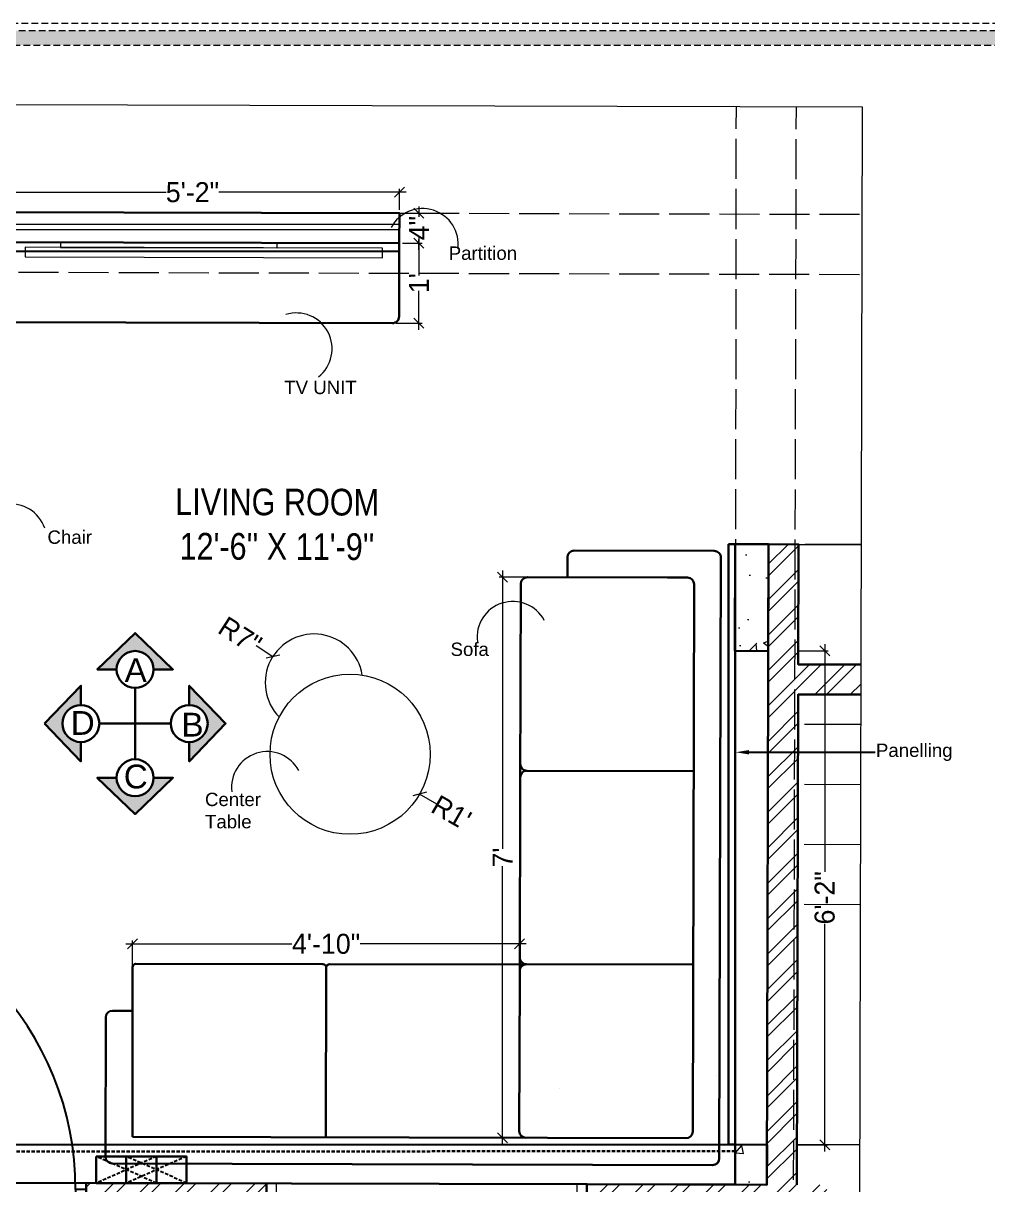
# Model space of a CAD drawing. Header units: millimetres. Extents: x 35877 to 3066687, y -650199 to -40525.
# Drawn here: x 147423.6 to 147568.2, y -179272.8 to -179098.7 of the extents above; entities that cross this region are included whole.
import ezdxf
from ezdxf import colors
from ezdxf.entities.mleader import LeaderData, LeaderLine
from ezdxf.math import Vec2, Vec3

# ---------------------------------------------------------------- set-up
doc = ezdxf.new("R2010")
doc.units = ezdxf.units.MM
doc.header["$MEASUREMENT"] = 0
doc.header["$PDMODE"] = 35
for name, pattern in [('00 . GROUND FLOOR$0$DASHED', [0.75, 0.5, -0.25]), ('ACAD_ISO02W100', [15, 12, -3]), ('DASHED', [0.75, 0.5, -0.25]), ('DASHED2', [0.375, 0.25, -0.125]), ('DASHEDX2', [1.5, 1, -0.5])]:
    doc.linetypes.add(name, pattern=pattern)
doc.layers.get('Defpoints').update_dxf_attribs({"color": 220})
for name, color, linetype in [('AR DOOR', 40, 'Continuous'), ('AR ELE-5', 134, 'Continuous'), ('AR HATCH-7', 7, 'Continuous')]:
    doc.layers.add(name, color=color, linetype=linetype)
for name, color, linetype, lineweight in [('dim05', 1, 'Continuous', 13), ('Dimension', 10, 'DASHEDX2', 20), ('ELEC-wires', 1, 'DASHED2', 13), ('ELEC.', 5, 'Continuous', 20), ('FIRST FLOOR ( DW_RAIL )', 7, 'Continuous', 9), ('FIRST FLOOR ( TEXT )', 7, 'Continuous', 9), ('FUR', 250, 'Continuous', 0), ('FURNITURE', 32, 'Continuous', 9), ('furniture dimensions', 1, 'DASHED', 0), ('FURNITURE-1', 252, 'Continuous', 13), ('GDR_FLOATING COLUMN', 3, 'Continuous', 18), ('GROUND FLOOR', 7, 'Continuous', 9), ('GROUND FLOOR  ( PLINE )', 251, 'Continuous', 30), ('GROUND FLOOR ( DW_RAIL )', 7, 'Continuous', 9), ('GROUND FLOOR ( STAIR )', 251, 'Continuous', 9), ('Labelling', 1, 'Continuous', 25), ('Text', 7, 'Continuous', 15), ('wall', 7, 'Continuous', 30), ('XX~SLAB ( BEAM )~ ( DIM )', 7, 'Continuous', 9)]:
    doc.layers.add(name, color=color, linetype=linetype, lineweight=lineweight)
doc.styles.add('Arial', font='arial.ttf')
doc.styles.add('century g', font='GOTHIC.TTF')
doc.styles.add('KATHA', font='swissc.ttf')
doc.styles.get("Standard").update_dxf_attribs({"font": 'arial.ttf', "height": 6})
doc.dimstyles.new('Archana', dxfattribs={"dimtxt": 2, "dimasz": 0.75, "dimexe": 0.5, "dimexo": 0.5, "dimgap": 0, "dimtad": 0, "dimzin": 0, "dimdsep": 46, "dimlunit": 4, "dimtxsty": 'century g', "dimblk": 'OBLIQUE', "dimcen": 0, "dimdle": 1, "dimclrd": 256, "dimclre": 256, "dimclrt": 256, "dimadec": 0, "dimazin": 0, "dimtfac": 1, "dimtofl": 0, "dimtmove": 1, "dimatfit": 3, "dimfxl": 1, "dimfxlon": 1, "dimtolj": 1, "dimtzin": 0, "dimlwd": -1, "dimlwe": -1, "dimarcsym": 0})

# ---------------------------------------------------------------- blocks, each defined once
blk = doc.blocks.new('*U20')
for points in [[(0, 0), (0, 1120), (30, 1120), (30, 0)], [(-40, 0), (0, 0), (0, -30), (10, -30), (10, -100), (-40, -100)], [(1160, 0), (1120, 0), (1120, -30), (1110, -30), (1110, -100), (1160, -100)]]:
    blk.add_lwpolyline(points, close=True)
at = {"layer": 'AR ELE-5', "linetype": 'ByBlock', "ltscale": 15}
blk.add_arc((-1.6, -0.7), 1121.6, 0.0347, 87.627, dxfattribs=at)
blk = doc.blocks.new('_Oblique')
at = {"layer": 'wall', "color": 0, "lineweight": -2}
blk.add_line((-0.5, -0.5), (0.5, 0.5), dxfattribs=at)
blk = doc.blocks.new('*D407')
at = {"layer": 'Defpoints', "color": 0, "linetype": 'Continuous', "lineweight": 0, "transparency": 16777216}
for p in [(147479.98, -179127.17, 0.05), (147479.97, -179131.67, 0.05), (147482.91, -179131.67)]:
    blk.add_point(p, dxfattribs=at)
at = {"layer": 'furniture dimensions', "color": 5, "linetype": 'ByBlock', "transparency": 16777216}
blk.add_line((147480.48, -179127.17), (147483.41, -179127.17), dxfattribs=at)
at = {"layer": 'furniture dimensions', "color": 5, "linetype": 'Continuous', "transparency": 16777216}
for p, q in [((147482.91, -179126.17), (147482.91, -179127.72)), ((147480.47, -179131.67), (147483.41, -179131.67)), ((147482.91, -179132.67), (147482.91, -179131.12))]:
    blk.add_line(p, q, dxfattribs=at)
at = {"layer": 'furniture dimensions', "color": 5, "linetype": 'Continuous', "transparency": 16777216, "xscale": 1.5, "yscale": 1.5, "zscale": 1.5}
for p, rotation in [((147482.91, -179127.17), 90), ((147482.91, -179131.67), 270)]:
    blk.add_blockref('_Oblique', p, dxfattribs=dict(at, rotation=rotation))
at = {"layer": 'furniture dimensions', "linetype": 'Continuous', "lineweight": 0, "transparency": 16777216, "insert": (147482.91, -179129.42), "char_height": 3, "attachment_point": 5, "rotation": 90, "style": 'century g'}
blk.add_mtext('\\A1;4"', dxfattribs=at)
blk = doc.blocks.new('*D408')
at = {"layer": 'Defpoints', "color": 0, "linetype": 'Continuous', "lineweight": 0, "transparency": 16777216}
for p in [(147479.97, -179131.67, 0.05), (147478.94, -179143.67, 0.05), (147482.91, -179143.67)]:
    blk.add_point(p, dxfattribs=at)
at = {"layer": 'furniture dimensions', "color": 5, "linetype": 'Continuous', "transparency": 16777216}
for p, q in [((147482.91, -179130.67), (147482.91, -179136.53)), ((147482.91, -179144.67), (147482.91, -179138.82)), ((147479.44, -179143.67), (147483.41, -179143.67))]:
    blk.add_line(p, q, dxfattribs=at)
at = {"layer": 'furniture dimensions', "color": 5, "linetype": 'ByBlock', "transparency": 16777216}
blk.add_line((147480.47, -179131.67), (147483.41, -179131.67), dxfattribs=at)
at = {"layer": 'furniture dimensions', "color": 5, "linetype": 'Continuous', "transparency": 16777216, "xscale": 1.5, "yscale": 1.5, "zscale": 1.5}
for p, rotation in [((147482.91, -179131.67), 90), ((147482.91, -179143.67), 270)]:
    blk.add_blockref('_Oblique', p, dxfattribs=dict(at, rotation=rotation))
at = {"layer": 'furniture dimensions', "linetype": 'Continuous', "lineweight": 0, "transparency": 16777216, "insert": (147482.91, -179137.67), "char_height": 3, "attachment_point": 5, "rotation": 90, "style": 'century g'}
blk.add_mtext("\\A1;1'", dxfattribs=at)
blk = doc.blocks.new('*D409')
at = {"layer": 'Defpoints', "color": 0, "linetype": 'Continuous', "lineweight": 0, "transparency": 16777216}
for p in [(147502.71, -179181.75, 0.05), (147495.46, -179265.8), (147502.48, -179265.8, 0.05)]:
    blk.add_point(p, dxfattribs=at)
at = {"layer": 'furniture dimensions', "color": 5, "linetype": 'Continuous', "transparency": 16777216}
for p, q in [((147495.46, -179180.75), (147495.46, -179222.48)), ((147495.46, -179266.8), (147495.46, -179225.06)), ((147499.46, -179265.8), (147494.96, -179265.8))]:
    blk.add_line(p, q, dxfattribs=at)
at = {"layer": 'furniture dimensions', "color": 5, "linetype": 'ByBlock', "transparency": 16777216}
blk.add_line((147499.46, -179181.75), (147494.96, -179181.75), dxfattribs=at)
at = {"layer": 'furniture dimensions', "color": 5, "linetype": 'Continuous', "transparency": 16777216, "xscale": 1.5, "yscale": 1.5, "zscale": 1.5}
for p, rotation in [((147495.46, -179181.75), 90), ((147495.46, -179265.8), 270)]:
    blk.add_blockref('_Oblique', p, dxfattribs=dict(at, rotation=rotation))
at = {"layer": 'furniture dimensions', "linetype": 'Continuous', "lineweight": 0, "transparency": 16777216, "insert": (147495.46, -179223.77), "char_height": 3, "attachment_point": 5, "rotation": 90, "style": 'century g'}
blk.add_mtext("\\A1;7'", dxfattribs=at)
blk = doc.blocks.new('*D410')
at = {"layer": 'Defpoints', "color": 0, "linetype": 'Continuous', "lineweight": 0, "transparency": 16777216}
for p in [(147498, -179236.72), (147498, -179247.48, 0.05), (147440, -179250.72, 0.05)]:
    blk.add_point(p, dxfattribs=at)
at = {"layer": 'furniture dimensions', "color": 5, "linetype": 'Continuous', "transparency": 16777216}
for p, q in [((147439, -179236.72), (147463.88, -179236.72)), ((147499, -179236.72), (147474.12, -179236.72)), ((147498, -179240.72), (147498, -179236.22))]:
    blk.add_line(p, q, dxfattribs=at)
at = {"layer": 'furniture dimensions', "color": 5, "linetype": 'ByBlock', "transparency": 16777216}
blk.add_line((147440, -179240.72), (147440, -179236.22), dxfattribs=at)
at = {"layer": 'furniture dimensions', "color": 5, "linetype": 'Continuous', "transparency": 16777216, "xscale": 1.5, "yscale": 1.5, "zscale": 1.5, "rotation": 180}
blk.add_blockref('_Oblique', (147440, -179236.72), dxfattribs=at)
at = {"layer": 'furniture dimensions', "color": 5, "linetype": 'Continuous', "transparency": 16777216, "xscale": 1.5, "yscale": 1.5, "zscale": 1.5}
blk.add_blockref('_Oblique', (147498, -179236.72), dxfattribs=at)
at = {"layer": 'furniture dimensions', "linetype": 'Continuous', "lineweight": 0, "transparency": 16777216, "insert": (147469, -179236.72), "char_height": 3, "attachment_point": 5, "style": 'century g'}
blk.add_mtext('\\A1;4\'-10"', dxfattribs=at)
blk = doc.blocks.new('*D421')
at = {"layer": 'Defpoints', "color": 0, "linetype": 'Continuous', "lineweight": 0, "transparency": 16777216}
for p in [(147535.08, -179192.8, 0.05), (147535.08, -179266.82, 0.05), (147543.73, -179266.82)]:
    blk.add_point(p, dxfattribs=at)
at = {"layer": 'furniture dimensions', "color": 5, "linetype": 'Continuous', "transparency": 16777216}
for p, q in [((147543.73, -179191.8), (147543.73, -179225.93)), ((147543.73, -179267.82), (147543.73, -179233.69)), ((147539.73, -179266.82), (147544.23, -179266.82))]:
    blk.add_line(p, q, dxfattribs=at)
at = {"layer": 'furniture dimensions', "color": 5, "linetype": 'ByBlock', "transparency": 16777216}
blk.add_line((147539.73, -179192.8), (147544.23, -179192.8), dxfattribs=at)
at = {"layer": 'furniture dimensions', "color": 5, "linetype": 'Continuous', "transparency": 16777216, "xscale": 1.5, "yscale": 1.5, "zscale": 1.5}
for p, rotation in [((147543.73, -179192.8), 90), ((147543.73, -179266.82), 270)]:
    blk.add_blockref('_Oblique', p, dxfattribs=dict(at, rotation=rotation))
at = {"layer": 'furniture dimensions', "linetype": 'Continuous', "lineweight": 0, "transparency": 16777216, "insert": (147543.73, -179229.81), "char_height": 3, "attachment_point": 5, "rotation": 90, "style": 'century g'}
blk.add_mtext('\\A1;6\'-2"', dxfattribs=at)
blk = doc.blocks.new('*D422')
at = {"layer": 'Defpoints', "color": 0, "linetype": 'Continuous', "lineweight": 0, "transparency": 16777216}
for p in [(147433.06, -179272.55, 0.05), (147530.06, -179272.8, 0.05), (147433.06, -179284.3)]:
    blk.add_point(p, dxfattribs=at)
at = {"layer": 'furniture dimensions', "color": 5, "linetype": 'Continuous', "transparency": 16777216}
for p, q in [((147433.06, -179280.3), (147433.06, -179284.8)), ((147432.06, -179284.3), (147477.61, -179284.3)), ((147531.06, -179284.3), (147485.51, -179284.3))]:
    blk.add_line(p, q, dxfattribs=at)
at = {"layer": 'furniture dimensions', "color": 5, "linetype": 'ByBlock', "transparency": 16777216}
blk.add_line((147530.06, -179280.3), (147530.06, -179284.8), dxfattribs=at)
at = {"layer": 'furniture dimensions', "color": 5, "linetype": 'Continuous', "transparency": 16777216, "xscale": 1.5, "yscale": 1.5, "zscale": 1.5, "rotation": 180}
blk.add_blockref('_Oblique', (147433.06, -179284.3), dxfattribs=at)
at = {"layer": 'furniture dimensions', "color": 5, "linetype": 'Continuous', "transparency": 16777216, "xscale": 1.5, "yscale": 1.5, "zscale": 1.5}
blk.add_blockref('_Oblique', (147530.06, -179284.3), dxfattribs=at)
at = {"layer": 'furniture dimensions', "linetype": 'Continuous', "lineweight": 0, "transparency": 16777216, "insert": (147481.56, -179284.3), "char_height": 3, "attachment_point": 5, "style": 'century g'}
blk.add_mtext('\\A1;8\'-1"', dxfattribs=at)
blk = doc.blocks.new('*D423')
at = {"layer": 'Defpoints', "color": 0, "linetype": 'Continuous', "lineweight": 0, "transparency": 16777216}
for p in [(147472.6, -179208.29, 0.12), (147483, -179214.26, 0.12)]:
    blk.add_point(p, dxfattribs=at)
at = {"layer": 'furniture dimensions', "color": 5, "linetype": 'Continuous', "transparency": 16777216}
blk.add_line((147485.6, -179215.76), (147483, -179214.26), dxfattribs=at)
at = {"layer": 'furniture dimensions', "color": 5, "linetype": 'Continuous', "transparency": 16777216, "xscale": 1.5, "yscale": 1.5, "zscale": 1.5, "rotation": 150.13153900662}
blk.add_blockref('_Oblique', (147483, -179214.26), dxfattribs=at)
at = {"layer": 'furniture dimensions', "linetype": 'Continuous', "lineweight": 0, "transparency": 16777216, "insert": (147487.79, -179217.01), "char_height": 3, "attachment_point": 5, "rotation": 330.1315, "style": 'century g'}
blk.add_mtext("\\A1;R1'", dxfattribs=at)
blk = doc.blocks.new('*D424')
at = {"layer": 'Defpoints', "color": 0, "linetype": 'Continuous', "lineweight": 0, "transparency": 16777216}
for p in [(147461.03, -179193.63, 0.12), (147467.19, -179197.57, 0.12)]:
    blk.add_point(p, dxfattribs=at)
at = {"layer": 'furniture dimensions', "color": 5, "linetype": 'Continuous', "transparency": 16777216}
blk.add_line((147458.5, -179192.01), (147461.03, -179193.63), dxfattribs=at)
at = {"layer": 'furniture dimensions', "color": 5, "linetype": 'Continuous', "transparency": 16777216, "xscale": 1.5, "yscale": 1.5, "zscale": 1.5, "rotation": 327.3416506969033}
blk.add_blockref('_Oblique', (147461.03, -179193.63), dxfattribs=at)
at = {"layer": 'furniture dimensions', "linetype": 'Continuous', "lineweight": 0, "transparency": 16777216, "insert": (147456.12, -179190.48), "char_height": 3, "attachment_point": 5, "rotation": 327.3417, "style": 'century g'}
blk.add_mtext('\\A1;R7"', dxfattribs=at)
blk = doc.blocks.new('*D439')
at = {"layer": 'Defpoints', "color": 0, "linetype": 'Continuous', "lineweight": 0, "transparency": 16777216}
for p in [(147479.98, -179124.05), (147417.97, -179127.02, 0.05), (147479.98, -179127.17, 0.05)]:
    blk.add_point(p, dxfattribs=at)
at = {"layer": 'furniture dimensions', "color": 5, "linetype": 'ByBlock', "transparency": 16777216}
blk.add_line((147417.97, -179126.52), (147417.97, -179123.55), dxfattribs=at)
at = {"layer": 'furniture dimensions', "color": 5, "linetype": 'Continuous', "transparency": 16777216}
for p, q in [((147479.98, -179126.67), (147479.98, -179123.55)), ((147416.97, -179124.05), (147445.04, -179124.05)), ((147480.98, -179124.05), (147452.91, -179124.05))]:
    blk.add_line(p, q, dxfattribs=at)
at = {"layer": 'furniture dimensions', "color": 5, "linetype": 'Continuous', "transparency": 16777216, "xscale": 1.5, "yscale": 1.5, "zscale": 1.5, "rotation": 180}
blk.add_blockref('_Oblique', (147417.97, -179124.05), dxfattribs=at)
at = {"layer": 'furniture dimensions', "color": 5, "linetype": 'Continuous', "transparency": 16777216, "xscale": 1.5, "yscale": 1.5, "zscale": 1.5}
blk.add_blockref('_Oblique', (147479.98, -179124.05), dxfattribs=at)
at = {"layer": 'furniture dimensions', "linetype": 'Continuous', "lineweight": 0, "transparency": 16777216, "insert": (147448.97, -179124.05), "char_height": 3, "attachment_point": 5, "style": 'century g'}
blk.add_mtext('\\A1;5\'-2"', dxfattribs=at)
blk = doc.blocks.new('maya')
at = {"layer": 'Dimension', "true_color": 0xd39e00, "transparency": 33554687}
h = blk.add_hatch(color=42, dxfattribs=at)
h.paths.add_polyline_path([(148081.66, -180873.98), (148081.66, -181093.67), (148393.79, -181093.67), (148393.79, -180873.98)])
h.paths.add_polyline_path([(148083.85, -180876.17), (148391.6, -180876.17), (148391.6, -181091.48), (148083.85, -181091.48)], flags=16)
at = {"layer": 'Dimension', "color": 42, "true_color": 0xd39e00, "transparency": 33554687, "elevation": 0.12}
for points in [[(148080.57, -180872.88), (148394.88, -180872.88), (148394.88, -181094.77), (148080.57, -181094.77)], [(148081.66, -180873.98), (148393.79, -180873.98), (148393.79, -181093.67), (148081.66, -181093.67)], [(148083.85, -180876.17), (148391.6, -180876.17), (148391.6, -181091.48), (148083.85, -181091.48)]]:
    blk.add_lwpolyline(points, close=True, dxfattribs=at)

msp = doc.modelspace()

# ---------------------------------------------------------------- hatches: boundary and pattern name
at = {"layer": 'AR HATCH-7', "lineweight": 0, "true_color": 0x939598, "transparency": 33554687}
h = msp.add_hatch(dxfattribs=at)
h.set_pattern_fill('ANSI32', color=252, scale=10)
h.set_pattern_definition([(45, (-476.512, 1793.385), (-2.65165043, 2.65165043), []), (45, (-474.744, 1793.385), (-2.65165043, 2.65165043), [])])
h.paths.add_polyline_path([(147460.062, -179272.623), (147433.062, -179272.553), (147433.039, -179281.553), (147460.039, -179281.622)])
h.paths.add_polyline_path([(147544.062, -179272.839), (147539.562, -179272.828), (147539.752, -179199.328), (147549.117, -179199.352), (147549.129, -179194.852), (147539.763, -179194.828), (147539.81, -179176.828), (147535.31, -179176.817), (147535.269, -179192.817), (147535.062, -179272.816), (147530.062, -179272.803), (147520.564, -179272.779), (147511.064, -179272.777), (147511.064, -179272.754), (147508.062, -179272.747), (147508.05, -179277.246), (147508.039, -179281.746), (147539.539, -179281.828), (147544.039, -179281.839)])
at = {"layer": 'FURNITURE-1', "lineweight": 0, "true_color": 0xc7c8ca, "transparency": 33554687}
h = msp.add_hatch(dxfattribs=at)
h.set_pattern_fill('AR-CONC', color=9, scale=2)
h.set_pattern_definition([(50, (-476.512, 1793.385), (14.34520365, -1.2550427), [1.5, -16.5]), (355, (-476.512, 1793.385), (-2.7750267, 15.0438427), [1.2, -13.2]), (100.4514445, (-475.317, 1793.28), (11.5701769, 13.7887998), [1.2748038, -14.0228422]), (46.1842, (-476.512, 1797.385), (21.3448266, -3.3103856), [2.25, -24.75]), (96.635635, (-474.733, 1797.11), (18.693239, 19.482372), [1.9122068, -21.0342752]), (351.184164, (-476.512, 1797.385), (18.693239, 19.482372), [1.8, -19.8]), (21, (-474.512, 1796.385), (11.93814104, -8.0523778), [1.5, -16.5]), (326, (-474.512, 1796.385), (4.8663066, 14.5030009), [1.2, -13.2]), (71.451445, (-473.517, 1795.714), (16.8044475, 6.45062306), [1.2748038, -14.0228422]), (37.5, (-476.512, 1793.385), (0.24319711, 6.65787708), [0, -13.04, 0, -13.4, 0, -13.25]), (7.5, (-476.512, 1793.385), (5.26139075, 7.88823424), [0, -7.64, 0, -12.74, 0, -5.05]), (327.5, (-480.972, 1793.385), (10.67644872, -0.45109743), [0, -5, 0, -15.6, 0, -20.7]), (317.5, (-482.972, 1793.385), (11.6637234, 2.00209965), [0, -6.5, 0, -10.36, 0, -14.7])])
h.paths.add_polyline_path([(147385.078, -179266.429), (147376.078, -179266.406), (147376.039, -179281.406), (147385.039, -179281.429), (147385.05, -179277.429), (147385.06, -179273.429)])
h.paths.add_polyline_path([(147385.465, -179116.429), (147376.465, -179116.406), (147376.427, -179131.406), (147385.427, -179131.429)])
h.paths.add_polyline_path([(147535.31, -179176.817), (147530.31, -179176.804), (147530.269, -179192.804), (147535.269, -179192.804)])
h.paths.add_polyline_path([(147445.773, -179166.33), (147477.399, -179166.411)])
h = msp.add_hatch(dxfattribs=at)
h.set_pattern_fill('AR-CONC', color=9, scale=2)
h.set_pattern_definition([(50, (-500.159, 1793.385), (14.34520365, -1.2550427), [1.5, -16.5]), (355, (-500.159, 1793.385), (-2.7750267, 15.0438427), [1.2, -13.2]), (100.4514445, (-498.963, 1793.28), (11.5701769, 13.7887998), [1.2748038, -14.0228422]), (46.1842, (-500.159, 1797.385), (21.3448266, -3.3103856), [2.25, -24.75]), (96.635635, (-498.38, 1797.11), (18.693239, 19.482372), [1.9122068, -21.0342752]), (351.184164, (-500.16, 1797.385), (18.693239, 19.482372), [1.8, -19.8]), (21, (-498.159, 1796.385), (11.93814104, -8.0523778), [1.5, -16.5]), (326, (-498.159, 1796.385), (4.8663066, 14.5030009), [1.2, -13.2]), (71.451445, (-497.164, 1795.714), (16.8044475, 6.45062306), [1.2748038, -14.0228422]), (37.5, (-500.159, 1793.385), (0.24319711, 6.65787708), [0, -13.04, 0, -13.4, 0, -13.25]), (7.5, (-500.159, 1793.385), (5.26139075, 7.88823424), [0, -7.64, 0, -12.74, 0, -5.05]), (327.5, (-504.619, 1793.385), (10.67644872, -0.45109743), [0, -5, 0, -15.6, 0, -20.7]), (317.5, (-506.619, 1793.385), (11.6637234, 2.00209965), [0, -6.5, 0, -10.36, 0, -14.7])])
h.paths.add_polyline_path([(147535.062, -179266.963), (147530.077, -179266.963), (147530.077, -179272.816), (147535.062, -179272.816)])
at = {"layer": 'Text', "true_color": 0x939598, "transparency": 33554687}
h = msp.add_hatch(color=252, dxfattribs=at)
h.dxf.hatch_style = 1
h.paths.add_polyline_path([(147440.37, -179190.131), (147434.707, -179195.573), (147437.603, -179195.573, -1), (147443.136, -179195.573), (147446.032, -179195.573)])
h.paths.add_polyline_path([(147448.487, -179198.028), (147448.487, -179200.924, -0.4142136), (147451.254, -179203.691, -0.4142136), (147448.487, -179206.457), (147448.487, -179209.353), (147453.929, -179203.691)])
h.paths.add_polyline_path([(147446.032, -179211.808), (147443.136, -179211.808, -1), (147437.603, -179211.808), (147434.707, -179211.808), (147440.37, -179217.25)])
h.paths.add_polyline_path([(147429.485, -179203.691, -0.4142136), (147432.252, -179200.924), (147432.252, -179198.028), (147426.81, -179203.691), (147432.252, -179209.353), (147432.252, -179206.457, -0.4142136)])

# ---------------------------------------------------------------- linework, layer by layer
at = {"color": 242, "linetype": 'DASHED', "true_color": 0xcd2027, "transparency": 33554687}
for p, q in [((147443.566, -179272.568, 0.05), (147434.559, -179268.581, 0.05)), ((147443.566, -179268.581, 0.05), (147434.559, -179272.568, 0.05)), ((147448.069, -179272.568, 0.05), (147439.062, -179268.581, 0.05)), ((147448.069, -179268.581, 0.05), (147439.062, -179272.568, 0.05))]:
    msp.add_line(p, q, dxfattribs=at)
at = {"lineweight": 9, "transparency": 33554687, "elevation": 0.05}
for points in [[(147477.465, -179133.88), (147477.468, -179132.433), (147423.925, -179132.295), (147423.921, -179133.741)], [(147461.643, -179132.392), (147461.645, -179131.626), (147429.208, -179131.542), (147429.206, -179132.308)]]:
    msp.add_lwpolyline(points, close=True, dxfattribs=at)
at = {"layer": 'ELEC-wires', "color": 5, "linetype": 'ByBlock', "lineweight": 30, "ltscale": 4, "transparency": 33554687, "elevation": 0.05}
for points in [[(147434.559, -179268.581), (147443.566, -179268.581), (147443.566, -179272.568), (147434.559, -179272.568)], [(147439.062, -179268.581), (147448.069, -179268.581), (147448.069, -179272.568), (147439.062, -179272.568)]]:
    msp.add_lwpolyline(points, close=True, dxfattribs=at)
at = {"layer": 'ELEC.', "transparency": 33554687}
for centre, start, end in [((147483.46, -179131.856), 352.82138, 151.85152), ((147464.542, -179147.494), 308.08533, 107.11547), ((147421.762, -179176.142), 18.91549, 177.94563), ((147496.98, -179190.746), 28.14848, 187.17862), ((147460.179, -179213.251), 28.14848, 187.17862)]:
    msp.add_arc(centre, 5.357, start, end, dxfattribs=at)
at = {"layer": 'FIRST FLOOR ( DW_RAIL )', "lineweight": 0, "transparency": 33554687, "elevation": 0.05}
msp.add_lwpolyline([(147365.752, -179110.753), (147549.345, -179111.227), (147548.865, -179296.937), (147365.272, -179296.462)], close=True, dxfattribs=at)
at = {"layer": 'FUR', "transparency": 33554687}
for p, q in [((147527.561, -179256.472, 0.05), (147527.561, -179256.472, 0.05)), ((147503.967, -179258.411, 0.05), (147503.967, -179258.411, 0.05))]:
    msp.add_line(p, q, dxfattribs=at)
at = {"layer": 'FURNITURE', "lineweight": 30, "transparency": 33554687}
for p, q in [((147506.164, -179177.762, 0.05), (147527.164, -179177.816, 0.05)), ((147505.162, -179178.76, 0.05), (147505.154, -179181.76, 0.05)), ((147528.162, -179178.819, 0.05), (147527.927, -179268.864, 0.05)), ((147498.095, -179212.739, 0.05), (147498.164, -179182.739, 0.05)), ((147520.154, -179181.798, 0.05), (147499.167, -179181.742, 0.05)), ((147523.154, -179181.806, 0.05), (147520.154, -179181.798, 0.05)), ((147524.151, -179182.809, 0.05), (147523.937, -179264.854, 0.05)), ((147499.092, -179210.749, 0.05), (147524.079, -179210.817, 0.05)), ((147498.09, -179211.747, 0.05), (147498.02, -179241.727, 0.05)), ((147440.003, -179240.227, 0.05), (147440.003, -179265.629, 0.05)), ((147440.504, -179239.728, 0.05), (147468.572, -179239.748, 0.05)), ((147468.96, -179265.706, 0.05), (147469.029, -179240.242, 0.05)), ((147469.528, -179239.749, 0.05), (147523.998, -179239.787, 0.05)), ((147497.95, -179264.784, 0.05), (147498.02, -179241.727, 0.05)), ((147439.983, -179246.735, 0.05), (147436.983, -179246.727, 0.05)), ((147435.927, -179268.619, 0.05), (147435.981, -179247.724, 0.05)), ((147522.934, -179265.851, 0.05), (147440.003, -179265.629, 0.05)), ((147385.077, -179266.856, 0.05), (147530.309, -179266.789, 0.05)), ((147526.924, -179269.861, 0.05), (147436.924, -179269.621, 0.05)), ((147385.062, -179272.429, 0.05), (147530.302, -179272.804, 0.05))]:
    msp.add_line(p, q, dxfattribs=at)
at = {"layer": 'FURNITURE', "lineweight": 30, "transparency": 33554687, "elevation": 0.05}
for points in [[(147417.966, -179127.014), (147479.982, -179127.173), (147479.97, -179131.673), (147417.955, -179131.514), (147417.955, -179131.513)], [(147532.575, -179266.81), (147532.575, -179266.81)]]:
    msp.add_lwpolyline(points, dxfattribs=at)
at = {"layer": 'FURNITURE', "color": 18, "lineweight": 0, "true_color": 0x000000, "transparency": 33554687, "elevation": 0.074}
msp.add_lwpolyline([(147417.961, -179128.844), (147479.974, -179128.844), (147479.974, -179129.695), (147417.961, -179129.695)], close=True, dxfattribs=at)
at = {"layer": 'FURNITURE', "lineweight": 25, "transparency": 33554687, "elevation": 0.05}
msp.add_lwpolyline([(147385.433, -179131.429), (147479.97, -179131.673), (147479.97, -179132.918), (147385.429, -179132.918)], close=True, dxfattribs=at)
at = {"layer": 'FURNITURE', "lineweight": 30, "transparency": 33554687, "elevation": 0.05}
msp.add_lwpolyline([(147479.945, -179142.666), (147479.974, -179131.666), (147417.969, -179131.515), (147417.941, -179142.515, 0.4142136), (147418.938, -179143.517), (147478.943, -179143.663, 0.4142136)], format="xyb", close=True, dxfattribs=at)
msp.add_lwpolyline([(147529.31, -179176.805), (147530.31, -179176.805), (147530.31, -179266.799), (147529.31, -179266.799)], close=True, dxfattribs=at)
at = {"layer": 'FURNITURE', "transparency": 33554687}
msp.add_circle((147472.596, -179208.286, 0.119), 12, dxfattribs=at)
at = {"layer": 'FURNITURE', "lineweight": 30, "transparency": 33554687}
for centre, radius, start, end in [((147506.162, -179178.762, 0.05), 1, 89.852, 179.852), ((147527.162, -179178.816, 0.05), 1, 359.852, 89.852), ((147499.164, -179182.741, 0.05), 1, 89.852, 179.852), ((147523.151, -179182.806, 0.05), 1, 359.852, 89.852), ((147499.09, -179211.749, 0.05), 1, 89.852, 179.852), ((147499.095, -179209.749, 0.05), 1, 179.852, 269.852), ((147499.02, -179238.769, 0.05), 1, 179.852, 269.852), ((147440.503, -179240.228, 0.05), 0.5, 89.852, 179.852), ((147468.529, -179240.246, 0.05), 0.5, 359.852, 89.852), ((147469.529, -179240.249, 0.05), 0.5, 89.852, 179.852), ((147499.015, -179240.769, 0.05), 1, 89.852, 179.852), ((147436.981, -179247.727, 0.05), 1, 89.852, 179.852), ((147498.95, -179264.787, 0.05), 1, 179.852, 269.852), ((147498.95, -179264.787, 0.05), 1, 179.852, 269.852), ((147522.937, -179264.851, 0.05), 1, 269.852, 359.852), ((147436.927, -179268.621, 0.05), 1, 179.852, 269.852), ((147526.927, -179268.861, 0.05), 1, 269.852, 359.852)]:
    msp.add_arc(centre, radius, start, end, dxfattribs=at)
at = {"layer": 'FURNITURE', "transparency": 33554687}
msp.add_arc((147467.188, -179197.574, 0.119), 7.313, 9.04978, 224.53227, dxfattribs=at)
at = {"layer": 'GDR_FLOATING COLUMN', "linetype": '00 . GROUND FLOOR$0$DASHED', "lineweight": 30, "transparency": 33554687}
msp.add_line((147385.078, -179267.856, 0.05), (147530.308, -179267.789, 0.05), dxfattribs=at)
at = {"layer": 'GROUND FLOOR', "color": 5, "transparency": 33554687}
msp.add_line((147549.117, -179199.352, 0.05), (147539.752, -179199.328, 0.05), dxfattribs=at)
at = {"layer": 'GROUND FLOOR', "linetype": 'ACAD_ISO02W100', "ltscale": 0.7, "transparency": 33554687}
msp.add_line((147433.062, -179272.553, 0.05), (147385.062, -179272.429, 0.05), dxfattribs=at)
at = {"layer": 'GROUND FLOOR', "transparency": 33554687}
for p, q in [((147433.062, -179272.553, 0.05), (147433.039, -179281.553, 0.05)), ((147535.062, -179272.816, 0.05), (147433.062, -179272.553, 0.05))]:
    msp.add_line(p, q, dxfattribs=at)
at = {"layer": 'GROUND FLOOR  ( PLINE )', "lineweight": 0, "transparency": 33554687}
msp.add_line((147548.943, -179266.852, 0.05), (147539.577, -179266.828, 0.05), dxfattribs=at)
at = {"layer": 'GROUND FLOOR  ( PLINE )', "transparency": 33554687, "elevation": 0.05}
for points in [[(147549.129, -179194.852), (147539.763, -179194.828), (147539.81, -179176.828), (147535.31, -179176.817), (147535.062, -179272.816), (147508.062, -179272.747), (147508.039, -179281.746), (147539.539, -179281.828)], [(147539.562, -179272.828), (147539.752, -179199.328), (147549.117, -179199.352)]]:
    msp.add_lwpolyline(points, dxfattribs=at)
msp.add_lwpolyline([(147433.062, -179272.553), (147460.062, -179272.623), (147460.039, -179281.622), (147433.039, -179281.553)], close=True, dxfattribs=at)
at = {"layer": 'GROUND FLOOR ( DW_RAIL )', "transparency": 33554687, "elevation": 0.05}
for points in [[(147460.062, -179272.623), (147508.062, -179272.747), (147508.039, -179281.746), (147460.039, -179281.622)], [(147508.062, -179272.747), (147506.562, -179272.743), (147506.558, -179274.243), (147505.058, -179274.239), (147505.054, -179275.739), (147463.054, -179275.63), (147463.058, -179274.13), (147461.558, -179274.126), (147461.562, -179272.626), (147460.062, -179272.623), (147460.051, -179277.123), (147461.551, -179277.126), (147461.554, -179275.626), (147463.054, -179275.63), (147463.058, -179274.13), (147505.058, -179274.239), (147505.054, -179275.739), (147506.554, -179275.743), (147506.55, -179277.243), (147508.05, -179277.246), (147508.062, -179272.747), (147460.062, -179272.623), (147460.051, -179277.123), (147508.05, -179277.246)]]:
    msp.add_lwpolyline(points, close=True, dxfattribs=at)
at = {"layer": 'GROUND FLOOR ( STAIR )', "color": 5, "linetype": 'ACAD_ISO02W100', "ltscale": 0.7, "transparency": 33554687}
for p, q in [((147549.176, -179176.852, 0.05), (147539.81, -179176.828, 0.05)), ((147549.129, -179194.852, 0.05), (147539.763, -179194.828, 0.05)), ((147549.106, -179203.852, 0.05), (147539.74, -179203.828, 0.05)), ((147549.083, -179212.852, 0.05), (147539.717, -179212.828, 0.05)), ((147549.059, -179221.852, 0.05), (147539.694, -179221.828, 0.05)), ((147549.036, -179230.852, 0.05), (147539.67, -179230.828, 0.05))]:
    msp.add_line(p, q, dxfattribs=at)
at = {"layer": 'Labelling', "color": 251, "linetype": 'ACAD_ISO02W100', "lineweight": 0, "ltscale": 0.5, "true_color": 0x636466, "transparency": 33554687}
for p, q in [((147530.304, -179272.053, 0.05), (147530.479, -179111.179, 0.05)), ((147539.064, -179272.076, 0.05), (147539.479, -179111.202, 0.05)), ((147385.438, -179126.929, 0.05), (147549.303, -179127.353, 0.05)), ((147385.415, -179135.929, 0.05), (147549.28, -179136.353, 0.05))]:
    msp.add_line(p, q, dxfattribs=at)
at = {"layer": 'Labelling', "lineweight": 30, "ltscale": 10, "transparency": 33554687, "elevation": 0.05}
for points in [[(147530.31, -179176.804), (147535.31, -179176.817), (147535.269, -179192.817), (147530.269, -179192.804)], [(147530.317, -179266.803), (147535.077, -179266.816), (147535.062, -179272.816), (147530.302, -179272.803)]]:
    msp.add_lwpolyline(points, close=True, dxfattribs=at)
at = {"layer": 'Text', "color": 18, "lineweight": 30, "true_color": 0x000000, "transparency": 33554687}
msp.add_line((147435.018, -179203.691), (147445.721, -179203.691), dxfattribs=at)
for points in [[(147443.136, -179195.573), (147446.032, -179195.573), (147440.37, -179190.131), (147434.707, -179195.573), (147437.603, -179195.573)], [(147426.81, -179203.691), (147432.256, -179198.031), (147432.254, -179200.924)], [(147440.37, -179209.042), (147440.37, -179198.34)], [(147448.485, -179200.924), (147448.483, -179198.031), (147453.929, -179203.691), (147448.483, -179209.351), (147448.485, -179206.457)], [(147453.929, -179203.691), (147448.483, -179198.031), (147448.485, -179200.924)], [(147426.81, -179203.691), (147432.256, -179209.351), (147432.254, -179206.457)], [(147453.929, -179203.691), (147448.483, -179209.351), (147448.485, -179206.457)], [(147443.136, -179211.808), (147446.032, -179211.808), (147440.37, -179217.25), (147434.707, -179211.808), (147437.603, -179211.808)]]:
    msp.add_lwpolyline(points, dxfattribs=at)
for centre in [(147440.37, -179195.573), (147432.252, -179203.691), (147448.487, -179203.691), (147440.37, -179211.808)]:
    msp.add_circle(centre, 2.767, dxfattribs=at)
at = {"layer": 'XX~SLAB ( BEAM )~ ( DIM )', "transparency": 33554687}
msp.add_line((147539.81, -179176.828, 0.05), (147549.176, -179176.852, 0.05), dxfattribs=at)

# ---------------------------------------------------------------- block references
at = {"layer": 'AR DOOR', "linetype": 'ByBlock', "lineweight": -2, "transparency": 33554687, "extrusion": (0, 0, -1), "xscale": -0.04000000000002399, "yscale": 0.04000000000002399, "zscale": -0.04000000000002399, "rotation": 0.1479963033906717}
msp.add_blockref('*U20', (-147386.66, -179273.433, -0.05), dxfattribs=at)
at = {"layer": 'furniture dimensions', "color": 18, "lineweight": 0, "true_color": 0x000000, "transparency": 33554687}
msp.add_blockref('maya', (-766.706, 1774.177), dxfattribs=at)

# ---------------------------------------------------------------- texts
at = {"layer": 'dim05', "color": 1, "lineweight": 0, "transparency": 33554687, "char_height": 2, "width": 14.68213, "attachment_point": 1}
for s, insert in [('Partition', (147487.377, -179132.175, 0.05)), ('TV UNIT', (147462.725, -179152.303)), ('Chair', (147427.243, -179174.744)), ('Sofa', (147487.652, -179191.551)), ('Center Table', (147450.851, -179214.057))]:
    msp.add_mtext(s, dxfattribs=dict(at, insert=insert))
at = {"layer": 'FIRST FLOOR ( TEXT )', "transparency": 33554687, "insert": (147461.652, -179173.834, 0.168), "char_height": 4, "attachment_point": 5, "rotation": 359.852, "style": 'KATHA'}
msp.add_mtext("LIVING ROOM\\P12'-6'' X 11'-9''", dxfattribs=at)
at = {"layer": 'Text', "transparency": 33554687, "attachment_point": 1, "style": 'Arial'}
for s, insert, char_height in [('A ', (147438.806, -179193.896), 3.5674), ('D', (147430.723, -179201.811, 60690.576), 3.567), ('B', (147447.319, -179202.064, -36831.306), 3.567), ('C', (147438.679, -179209.841, -36831.306), 3.567)]:
    msp.add_mtext_dynamic_manual_height_columns(s, width=7.85972, gutter_width=11.148, heights=[0], dxfattribs=dict(at, insert=insert, char_height=char_height))

# ---------------------------------------------------------------- dimensions: what is measured, and where the dimension line sits
at = {"layer": 'furniture dimensions', "color": 5, "linetype": 'Continuous', "lineweight": 0}
for base, p1, p2, picture, middle in [((147479.982, -179124.053), (147417.966, -179127.015, 0.05), (147479.982, -179127.173, 0.05), '*D439', (147448.974, -179124.053)), ((147498.002, -179236.72), (147440.003, -179250.717, 0.05), (147498.002, -179247.481, 0.05), '*D410', (147469.003, -179236.72)), ((147433.062, -179284.297), (147530.062, -179272.803, 0.05), (147433.062, -179272.553, 0.05), '*D422', (147481.562, -179284.297))]:
    dim = msp.add_linear_dim(base=base, p1=p1, p2=p2, dimstyle='Archana', override={"dimtxt": 3, "dimasz": 1.5, "dimdec": 0, "dimclrd": 5, "dimclre": 5, "dimfxl": 4}, dxfattribs=at)
    dim.commit()
    dim.dimension.update_dxf_attribs({"geometry": picture, "text_midpoint": middle})
for base, p1, p2, picture, middle in [((147482.91015, -179131.67347), (147479.98185, -179127.17348, 0.04952), (147479.97023, -179131.67347, 0.04952), '*D407', (147482.91015, -179129.42348)), ((147482.91, -179143.671), (147479.97, -179131.673, 0.05), (147478.939, -179143.671, 0.05), '*D408', (147482.91, -179137.672)), ((147495.459, -179265.796), (147502.705, -179181.751, 0.05), (147502.48, -179265.796, 0.05), '*D409', (147495.459, -179223.774)), ((147543.733, -179266.816), (147535.077, -179192.804, 0.05), (147535.077, -179266.816, 0.05), '*D421', (147543.733, -179229.81))]:
    dim = msp.add_linear_dim(base=base, p1=p1, p2=p2, angle=90, dimstyle='Archana', override={"dimtxt": 3, "dimasz": 1.5, "dimdec": 0, "dimclrd": 5, "dimclre": 5, "dimfxl": 4}, dxfattribs=at)
    dim.commit()
    dim.dimension.update_dxf_attribs({"geometry": picture, "text_midpoint": middle})
for center, mpoint, picture, middle in [((147467.188, -179197.574, 0.119), (147461.031, -179193.627, 0.119), '*D424', (147456.122, -179190.481)), ((147472.596, -179208.286, 0.119), (147483.003, -179214.262, 0.119), '*D423', (147487.786, -179217.009))]:
    dim = msp.add_radius_dim(center=center, mpoint=mpoint, dimstyle='Archana', override={"dimtxt": 3, "dimasz": 1.5, "dimdec": 0, "dimclrd": 5, "dimclre": 5, "dimfxl": 4}, dxfattribs=at)
    dim.commit()
    dim.dimension.update_dxf_attribs({"geometry": picture, "text_midpoint": middle})

# ---------------------------------------------------------------- leaders
at = {"layer": 'dim05', "color": 1, "lineweight": 0, "transparency": 33554687}
ml = msp.add_multileader_mtext('Standard', dxfattribs=at)
ml.set_content('Panelling', color=1)
ml.set_leader_properties(color=5)
ml.build(insert=Vec2(0, 0))
ml.multileader.update_dxf_attribs({"text_right_attachment_type": 6, "dogleg_length": 0.36, "arrow_head_size": 2})
ctx = ml.context
ctx.base_point, ctx.char_height, ctx.arrow_head_size, ctx.landing_gap_size, ctx.plane_origin = Vec3(147551.307, -179207.987), 2, 2, 0.09, Vec3(147553.964, -179207.987)
ctx.right_attachment = 6
notes = []
notes.append((ctx, [(0, (1, 1, 0), (147550.947, -179207.987), (1, 0), 0.36, [(0, [(147530.386, -179207.987)], 0, [])])]))
ctx.mtext.insert, ctx.mtext.width, ctx.mtext.flow_direction = Vec3(147551.397, -179206.693), 14.68213, 5
for ctx, leaders in notes:
    for number, flags, end, landing, length, lines in leaders:
        leader = LeaderData()
        leader.index, (leader.has_last_leader_line, leader.has_dogleg_vector, leader.attachment_direction) = number, flags
        leader.last_leader_point, leader.dogleg_vector, leader.dogleg_length = Vec3(end), Vec3(landing), length
        for number, points, colour, breaks in lines:
            line = LeaderLine()
            line.index, line.vertices, line.color, line.breaks = number, Vec3.list(points), colors.encode_raw_color(colour), breaks
            leader.lines.append(line)
        ctx.leaders.append(leader)

doc.saveas('drawing.dxf')
